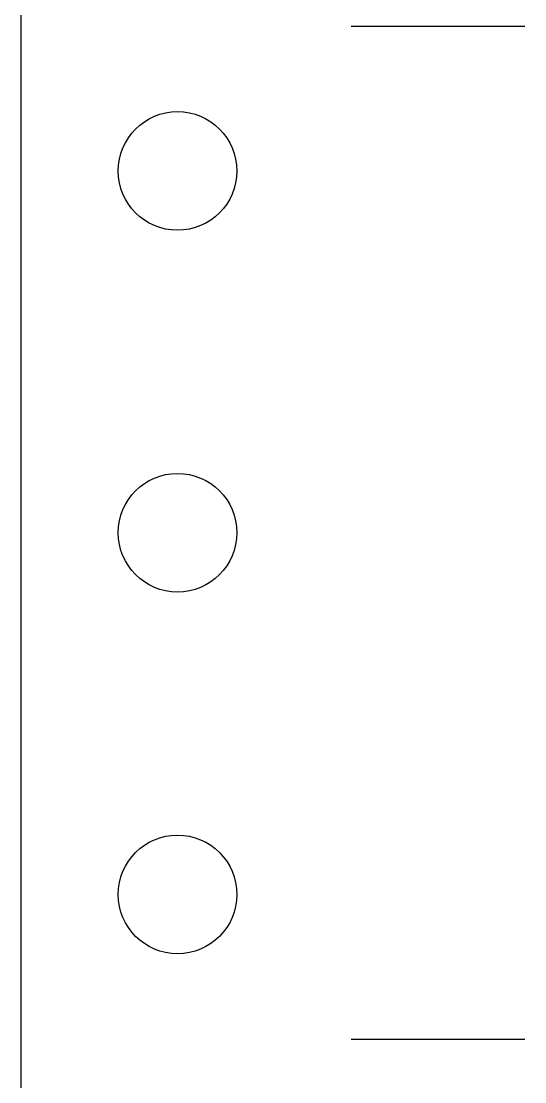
# Model space of a CAD drawing. Header units: millimetres. Extents: x 11355 to 11505, y 8083 to 8171.
# Drawn here: x 11501.233 to 11502.103, y 8143.05 to 8144.882 of the extents above; entities that cross this region are included whole.
import ezdxf

# ---------------------------------------------------------------- set-up
doc = ezdxf.new("R2010")
doc.units = ezdxf.units.MM
doc.layers.add('Rack - Base 45U', color=7, linetype='Continuous')

# ---------------------------------------------------------------- blocks, each defined once
blk = doc.blocks.new('Rack 45U')
at = {"layer": 'Rack - Base 45U'}
for p, q in [((2325.3528, 1372.8191), (2325.3528, 1451.9341)), ((2325.9228, 1432.4391), (2326.2228, 1432.4391)), ((2325.9228, 1430.6891), (2326.2228, 1430.6891))]:
    blk.add_line(p, q, dxfattribs=at)
for centre in [(2325.6228, 1432.1891), (2325.6228, 1431.5641), (2325.6228, 1430.9391)]:
    blk.add_circle(centre, 0.1025, dxfattribs=at)

msp = doc.modelspace()

# ---------------------------------------------------------------- block references
at = {"layer": 'Rack - Base 45U'}
msp.add_blockref('Rack 45U', (9175.8806, 6712.4345), dxfattribs=at)

doc.saveas('drawing.dxf')
